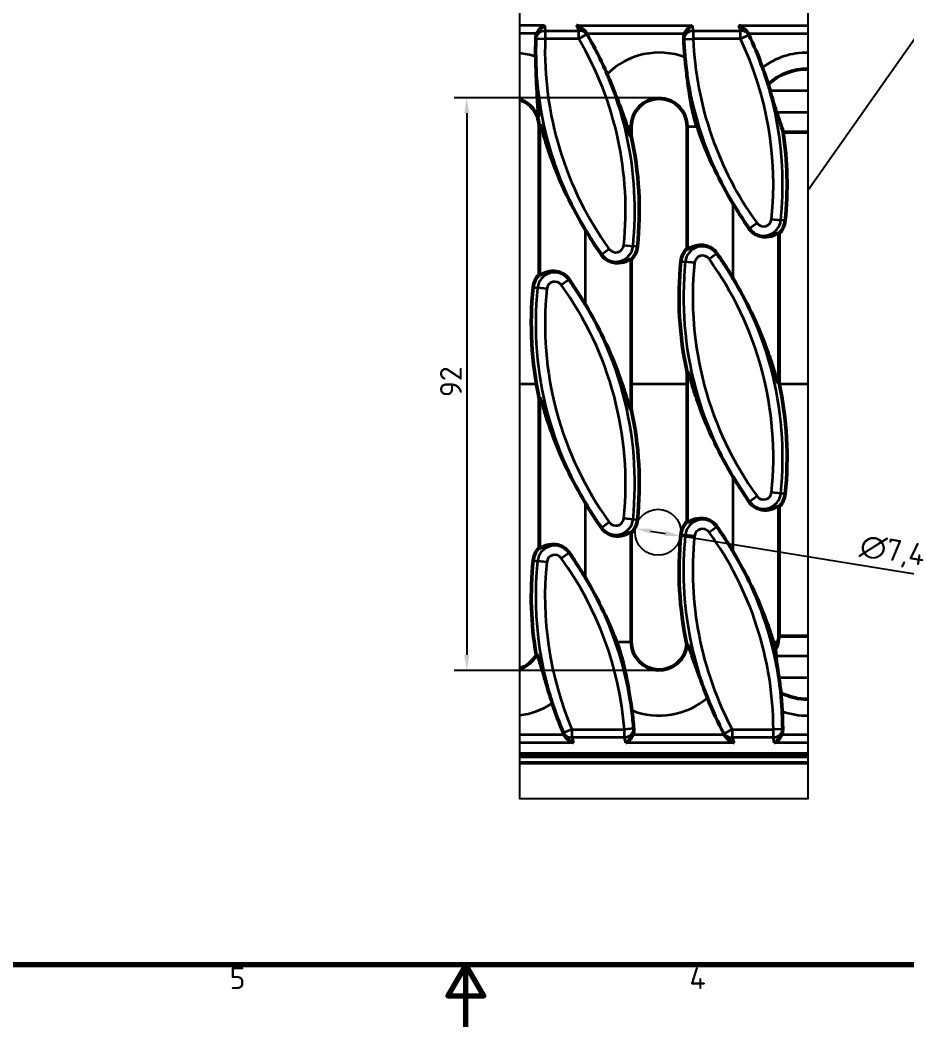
# Model space of a CAD drawing. Header units: millimetres. Extents: x 0 to 1485, y 0 to 1050.
# Drawn here: x 563 to 920.1, y 0 to 405.4 of the extents above; entities that cross this region are included whole.
import ezdxf

# ---------------------------------------------------------------- set-up
doc = ezdxf.new("R2010")
doc.units = ezdxf.units.MM
doc.header["$LTSCALE"] = 2.5
for name, color, linetype, lineweight in [('Bemaßung (ISO)', 7, 'Continuous', 25), ('Detailumgrenzung (ISO)', 7, 'Continuous', 25), ('Rahmen (ISO)', 7, 'Continuous', 70), ('Sichtbar (ISO)', 7, 'Continuous', 50), ('Sichtbar schmal (ISO)', 7, 'Continuous', 35), ('Skizziergeometrie (ISO)', 7, 'Continuous', 25)]:
    doc.layers.add(name, color=color, linetype=linetype, lineweight=lineweight)
doc.styles.add('Notiztext (DIN)', font='isocpeur.ttf')
doc.styles.add('TXT 3_5', font='isocpeur.ttf')
doc.dimstyles.new('Anrin Standard (DIN)', dxfattribs={"dimscale": 2.5, "dimtxt": 3.5, "dimasz": 2.5, "dimexe": 2, "dimexo": 0, "dimgap": 0.8, "dimtad": 1, "dimrnd": 1e-08, "dimtxsty": 'TXT 3_5', "dimcen": 0.09, "dimdle": 10, "dimclrd": 256, "dimclre": 256, "dimclrt": 256, "dimadec": 0, "dimazin": 2, "dimtfac": 0.714286, "dimtmove": 0, "dimatfit": 3, "dimfxl": 1, "dimtolj": 1, "dimlwd": -1, "dimlwe": -1, "dimarcsym": 0})

# ---------------------------------------------------------------- blocks, each defined once
blk = doc.blocks.new('Ränder Standardrahmen')
at = {"layer": 'Rahmen (ISO)', "flags": 128}
for points in [[(10, 10), (10, 410), (584, 410), (584, 10), (10, 10)], [(297, 0), (297, 10), (294.11, 5), (299.89, 5), (297, 10)]]:
    blk.add_lwpolyline(points, dxfattribs=at)
at = {"layer": 'Rahmen (ISO)', "char_height": 3.5, "attachment_point": 7, "style": 'Notiztext (DIN)'}
for s, insert in [('5', (258.95, 6.1)), ('4', (333.03, 6.1))]:
    blk.add_mtext(s, dxfattribs=dict(at, insert=insert))
blk = doc.blocks.new('2DTransSymbol1')
at = {"layer": 'Detailumgrenzung (ISO)'}
blk.add_line((406.67, 212.31), (352.16, 134.75), dxfattribs=at)
at = {"layer": 'Detailumgrenzung (ISO)', "flags": 128}
blk.add_lwpolyline([(305.63, 166.51), (305.63, 36.79), (352.16, 36.79), (352.16, 166.51), (305.63, 166.51)], dxfattribs=at)
blk = doc.blocks.new('*D37')
at = {"layer": 'Bemaßung (ISO)', "transparency": 16777216}
for p, q in [((816.95, 199.64), (822.91, 198.68)), ((829.08, 197.68), (924.14, 182.26))]:
    blk.add_line(p, q, dxfattribs=at)
for points in [[(817.12, 200.67), (816.79, 198.62), (810.79, 200.64)], [(823.07, 199.71), (822.74, 197.65), (829.08, 197.68)]]:
    blk.add_solid(points, dxfattribs=at)
at = {"layer": 'Defpoints', "color": 0, "transparency": 16777216}
for p in [(810.79, 200.64), (829.08, 197.68)]:
    blk.add_point(p, dxfattribs=at)
at = {"layer": 'Bemaßung (ISO)', "transparency": 16777216, "insert": (902.14, 198.49), "char_height": 8.75, "attachment_point": 1, "rotation": 350.7885, "style": 'TXT 3_5'}
blk.add_mtext('\\A1;∅7,4', dxfattribs=at)
blk = doc.blocks.new('*D38')
at = {"layer": 'Bemaßung (ISO)', "transparency": 16777216}
for p, q in [((820.38, 374.11), (737.88, 374.11)), ((742.88, 367.86), (742.88, 149.77)), ((820.38, 143.52), (737.88, 143.52))]:
    blk.add_line(p, q, dxfattribs=at)
for points in [[(741.84, 367.86), (743.92, 367.86), (742.88, 374.11)], [(741.84, 149.77), (743.92, 149.77), (742.88, 143.52)]]:
    blk.add_solid(points, dxfattribs=at)
at = {"layer": 'Defpoints', "color": 0, "transparency": 16777216}
for p in [(820.38, 374.11), (742.88, 143.52), (820.38, 143.52)]:
    blk.add_point(p, dxfattribs=at)
at = {"layer": 'Bemaßung (ISO)', "transparency": 16777216, "insert": (732.13, 253.57), "char_height": 8.75, "attachment_point": 1, "rotation": 90, "style": 'TXT 3_5'}
blk.add_mtext('\\A1;92', dxfattribs=at)

msp = doc.modelspace()

# ---------------------------------------------------------------- linework, layer by layer
at = {"layer": 'Sichtbar (ISO)'}
for p, q in [((772.11, 302.997), (772.11, 362.567)), ((809.133, 362.567), (809.133, 358.853)), ((831.633, 313.473), (831.633, 362.567)), ((809.133, 358.853), (808.841, 358.822)), ((870.311, 360.317), (880.394, 360.317)), ((868.657, 319.398), (868.657, 259.329)), ((809.133, 308.922), (809.133, 248.853)), ((831.633, 263.542), (831.926, 263.574)), ((831.633, 203.473), (831.633, 263.542)), ((868.657, 259.329), (868.365, 259.298)), ((772.11, 253.066), (772.402, 253.098)), ((772.11, 192.997), (772.11, 253.066)), ((809.133, 248.853), (808.841, 248.822)), ((868.657, 209.398), (868.657, 157.317)), ((809.133, 198.922), (809.133, 155.067)), ((868.657, 157.317), (868.365, 155.388)), ((880.394, 157.317), (868.657, 157.317)), ((764.073, 108.817), (880.394, 108.817)), ((880.394, 106.317), (764.073, 106.317))]:
    msp.add_line(p, q, dxfattribs=at)
for centre, radius, start, end in [((910.931, 393.196), 140.304, 177.97299, 181.04786), ((670.312, 328.723), 140.304, 23.04238, 30.49544), ((970.455, 403.673), 140.304, 182.36927, 185.4232), ((729.836, 339.199), 140.304, 19.61133, 25.51576), ((879.907, 362.567), 23.085, 88.79138, 132.48996), ((729.836, 339.199), 140.413, 15.58167, 16.71758), ((760.86, 362.567), 11.25, 20.19305, 73.40108), ((820.383, 362.567), 11.25, 0, 180), ((910.931, 393.196), 142.054, 190.85264, 192.21871), ((760.86, 362.567), 11.25, 0, 2.8783), ((670.312, 328.723), 142.054, 354.12505, 12.24573), ((729.836, 339.199), 142.054, 354.12505, 8.54932), ((970.455, 403.673), 140.304, 210.93272, 210.99477), ((862.439, 325.554), 8.75, 315.28608, 354.12505), ((910.931, 393.196), 140.304, 210.93272, 210.99477), ((802.915, 315.078), 8.75, 315.28608, 354.12505), ((837.851, 307.317), 8.75, 135.28608, 174.12505), ((970.455, 293.673), 142.054, 174.12505, 192.24573), ((778.328, 296.841), 8.75, 135.28608, 174.12505), ((729.836, 229.199), 140.304, 30.93272, 30.99477), ((910.931, 283.196), 142.054, 174.12505, 192.24573), ((670.312, 218.723), 140.304, 30.93272, 30.99477), ((729.836, 229.199), 142.054, 354.12505, 12.24573), ((670.312, 218.723), 142.054, 354.12505, 12.24573), ((970.455, 293.673), 140.304, 210.93272, 210.99477), ((910.931, 283.196), 140.304, 210.93272, 210.99477), ((862.439, 215.554), 8.75, 315.28608, 354.12505), ((802.915, 205.078), 8.75, 315.28608, 354.12505), ((837.851, 197.317), 8.75, 135.28608, 174.12505), ((970.455, 183.673), 142.054, 174.12505, 192.11933), ((778.328, 186.841), 8.75, 135.28608, 174.12505), ((729.836, 119.199), 140.304, 30.93272, 30.99477), ((910.931, 173.196), 142.054, 174.12505, 189.47002), ((670.312, 108.723), 140.304, 30.93272, 30.99477), ((820.383, 155.067), 11.25, 180, 353.78443), ((760.86, 155.067), 11.25, 286.59892, 332.22447), ((729.836, 119.199), 140.413, 6.25829, 8.81559), ((879.907, 155.067), 23.085, 242.95895, 271.20862), ((910.931, 173.196), 140.304, 197.79028, 203.10417), ((970.455, 183.673), 140.304, 201.36581, 207.97683), ((670.312, 108.723), 140.304, 4.57104, 7.67641), ((729.836, 119.199), 140.304, 0.17101, 3.21705)]:
    msp.add_arc(centre, radius, start, end, dxfattribs=at)
for centre, major_axis, ratio, start_param, end_param in [((729.836, 316.671), (0, -148.667), 0.9884519, 1.8687681, 1.9251455), ((850.184, 156.306), (-18.25, 0), 0.5773503, 3.0236694, 3.0543262), ((729.836, 140.335), (0, -139.48), 0.9884519, 1.6356762, 1.6547151)]:
    msp.add_ellipse(centre, major_axis=major_axis, ratio=ratio, start_param=start_param, end_param=end_param, dxfattribs=at)
for points, knots in [([(771.155, 400.003), (771.246, 400.196), (771.347, 400.384), (771.752, 401.062), (772.104, 401.512), (773.007, 402.458), (773.608, 402.92), (774.224, 403.246), (774.228, 403.249), (774.233, 403.251)], [0.07040216, 0.07040216, 0.07040216, 0.07040216, 0.09597765, 0.09597765, 0.16562546, 0.16562546, 0.26515306, 0.26515306, 0.26585096, 0.26585096, 0.26585096, 0.26585096]), ([(787.153, 403.251), (787.159, 403.249), (787.164, 403.246), (787.725, 403.019), (788.287, 402.72), (789.327, 402.017), (789.822, 401.611), (790.596, 400.802), (790.905, 400.417), (791.159, 400.003)], [-0.00086533, -0.00086533, -0.00086533, -0.00086533, 0, 0, 0.08564956, 0.08564956, 0.16552105, 0.16552105, 0.22433402, 0.22433402, 0.22433402, 0.22433402]), ([(830.674, 400.003), (830.721, 400.108), (830.771, 400.211), (831.073, 400.79), (831.375, 401.231), (831.991, 401.97), (832.302, 402.28), (832.948, 402.825), (833.287, 403.058), (833.628, 403.246), (833.632, 403.249), (833.636, 403.251)], [0.08016429, 0.08016429, 0.08016429, 0.08016429, 0.09392911, 0.09392911, 0.15848086, 0.15848086, 0.21606926, 0.21606926, 0.27556739, 0.27556739, 0.27628996, 0.27628996, 0.27628996, 0.27628996]), ([(852.455, 403.251), (852.461, 403.249), (852.466, 403.246), (853.074, 402.986), (853.684, 402.634), (854.81, 401.78), (855.298, 401.309), (855.905, 400.558), (856.095, 400.287), (856.261, 400.003)], [-0.00083857, -0.00083857, -0.00083857, -0.00083857, 0, 0, 0.09487027, 0.09487027, 0.18536027, 0.18536027, 0.23113418, 0.23113418, 0.23113418, 0.23113418]), ([(770.715, 398.159), (770.737, 398.781), (770.876, 399.398), (771.142, 399.976), (771.149, 399.99), (771.155, 400.003)], [0, 0, 0, 0, 0.074687618, 0.074687618, 0.076506539, 0.076506539, 0.076506539, 0.076506539]), ([(830.271, 397.872), (830.245, 398.497), (830.337, 399.126), (830.59, 399.81), (830.63, 399.908), (830.674, 400.003)], [0, 0, 0, 0, 0.075046372, 0.075046372, 0.087714295, 0.087714295, 0.087714295, 0.087714295]), ([(770.651, 390.631), (770.681, 388.947), (770.725, 387.269), (770.85, 383.52), (770.937, 381.505), (771.26, 375.036), (771.493, 371.671), (771.675, 368.816), (771.733, 367.908), (771.764, 366.995), (771.763, 366.798), (771.746, 366.625), (771.738, 366.583), (771.719, 366.541), (771.71, 366.531), (771.701, 366.528)], [-0.52307494, -0.52307494, -0.52307494, -0.52307494, -0.45771075, -0.45771075, -0.37422854, -0.37422854, -0.17447224, -0.17447224, -0.08457802, -0.08457802, -0.03648515, -0.03648515, -0.01404581, -0.01404581, 0, 0, 0, 0]), ([(830.779, 390.412), (830.975, 388.345), (831.232, 385.845), (832.027, 379.326), (832.469, 376.308), (833.188, 372.013), (833.476, 370.518), (834.023, 368.07), (834.262, 367.115), (834.868, 364.946), (835.23, 363.803), (835.658, 362.567)], [-0.93527262, -0.93527262, -0.93527262, -0.93527262, -0.74119575, -0.74119575, -0.50526941, -0.50526941, -0.31016903, -0.31016903, -0.17054269, -0.17054269, 0, 0, 0, 0]), ([(864.314, 379.589), (863.96, 380.646), (863.592, 381.731), (862.816, 383.982), (862.411, 385.137), (862.001, 386.29)], [-0.72449132, -0.72449132, -0.72449132, -0.72449132, -0.58239698, -0.58239698, -0.43493637, -0.43493637, -0.43493637, -0.43493637]), ([(807.479, 362.567), (807.031, 363.995), (806.434, 365.707), (804.96, 369.755), (804.108, 372.034), (802.176, 376.981), (801.224, 379.345), (799.948, 382.397), (799.685, 383.019), (799.422, 383.639)], [-1.7129948, -1.7129948, -1.7129948, -1.7129948, -1.2780873, -1.2780873, -0.902936, -0.902936, -0.5866931, -0.5866931, -0.5056969, -0.5056969, -0.5056969, -0.5056969]), ([(865.088, 376.916), (865.11, 376.837), (865.132, 376.76), (865.503, 375.431), (865.876, 374.099), (866.578, 371.654), (866.906, 370.541), (867.348, 369.143), (867.509, 368.659), (867.657, 368.255)], [1.83925945, 1.83925945, 1.83925945, 1.83925945, 1.84891591, 1.84891591, 2.00478406, 2.00478406, 2.16065222, 2.16065222, 2.2539981, 2.2539981, 2.2539981, 2.2539981]), ([(772.386, 363.17), (772.395, 363.172), (772.406, 363.167), (772.433, 363.144), (772.45, 363.121), (772.522, 363.004), (772.595, 362.843), (772.704, 362.567)], [-0.1193832, -0.1193832, -0.1193832, -0.1193832, -0.09949406, -0.09949406, -0.07302919, -0.07302919, 0, 0, 0, 0]), ([(772.704, 362.567), (772.714, 362.54), (772.725, 362.513), (772.886, 362.092), (773.067, 361.547), (773.672, 359.667), (774.191, 357.975), (775.324, 354.46), (775.94, 352.629), (778.314, 345.913), (780.58, 340.3), (785.48, 330.044), (788.007, 325.373), (790.582, 321.076)], [0.086948, 0.086948, 0.086948, 0.086948, 0.0935512, 0.0935512, 0.1871024, 0.1871024, 0.4178913, 0.4178913, 0.6486803, 0.6486803, 1.3391491, 1.3391491, 1.9269988, 1.9269988, 1.9269988, 1.9269988]), ([(808.841, 358.822), (808.772, 358.814), (808.661, 359.038), (808.391, 359.732), (808.229, 360.212), (807.873, 361.312), (807.68, 361.926), (807.479, 362.567)], [1.36492926, 1.36492926, 1.36492926, 1.36492926, 1.46084946, 1.46084946, 1.5582179, 1.5582179, 1.65318995, 1.65318995, 1.65318995, 1.65318995]), ([(835.658, 362.567), (835.792, 362.18), (835.926, 361.797), (837.837, 356.389), (840.103, 350.776), (845.004, 340.52), (847.531, 335.849), (850.106, 331.552)], [0.597256, 0.597256, 0.597256, 0.597256, 0.6486803, 0.6486803, 1.3391491, 1.3391491, 1.9269988, 1.9269988, 1.9269988, 1.9269988]), ([(850.184, 331.422), (850.634, 330.674), (851.084, 329.937), (853.121, 326.659), (854.885, 323.978), (856.682, 321.391)], [5.48269728, 5.48269728, 5.48269728, 5.48269728, 5.58507079, 5.58507079, 5.94622294, 5.94622294, 5.94622294, 5.94622294]), ([(790.661, 320.946), (791.11, 320.198), (791.56, 319.461), (793.597, 316.183), (795.361, 313.502), (797.158, 310.915)], [5.48269728, 5.48269728, 5.48269728, 5.48269728, 5.58507079, 5.58507079, 5.94622294, 5.94622294, 5.94622294, 5.94622294]), ([(856.682, 321.391), (857.035, 320.882), (857.472, 320.397), (858.493, 319.52), (859.088, 319.15), (860.295, 318.575), (861.008, 318.353), (862.376, 318.116), (863.029, 318.097), (864.959, 318.21), (866.137, 318.629), (867.73, 319.333), (868.201, 319.588), (868.365, 319.519)], [3.77389781, 3.77389781, 3.77389781, 3.77389781, 3.8486369, 3.8486369, 3.9329934, 3.9329934, 4.03146858, 4.03146858, 4.12994376, 4.12994376, 4.37294135, 4.37294135, 4.59700617, 4.59700617, 4.59700617, 4.59700617]), ([(843.608, 311.481), (843.255, 311.989), (842.818, 312.475), (841.797, 313.351), (841.202, 313.722), (839.996, 314.297), (839.283, 314.518), (837.915, 314.755), (837.261, 314.775), (835.331, 314.662), (834.153, 314.242), (832.56, 313.539), (832.089, 313.283), (831.926, 313.352)], [3.77389781, 3.77389781, 3.77389781, 3.77389781, 3.8486369, 3.8486369, 3.9329934, 3.9329934, 4.03146858, 4.03146858, 4.12994376, 4.12994376, 4.37294135, 4.37294135, 4.59700617, 4.59700617, 4.59700617, 4.59700617]), ([(797.158, 310.915), (797.511, 310.406), (797.948, 309.921), (798.969, 309.044), (799.564, 308.674), (800.771, 308.099), (801.484, 307.877), (802.852, 307.64), (803.505, 307.62), (805.435, 307.734), (806.613, 308.153), (808.207, 308.857), (808.677, 309.112), (808.841, 309.043)], [3.77389781, 3.77389781, 3.77389781, 3.77389781, 3.8486369, 3.8486369, 3.9329934, 3.9329934, 4.03146858, 4.03146858, 4.12994376, 4.12994376, 4.37294135, 4.37294135, 4.59700617, 4.59700617, 4.59700617, 4.59700617]), ([(850.106, 301.45), (849.065, 303.183), (848.002, 304.883), (845.879, 308.155), (844.757, 309.827), (843.608, 311.481)], [5.66968278, 5.66968278, 5.66968278, 5.66968278, 5.90766072, 5.90766072, 6.13991152, 6.13991152, 6.13991152, 6.13991152]), ([(784.085, 301.005), (783.731, 301.513), (783.294, 301.998), (782.274, 302.875), (781.679, 303.246), (780.472, 303.82), (779.759, 304.042), (778.391, 304.279), (777.738, 304.299), (775.807, 304.186), (774.63, 303.766), (773.036, 303.063), (772.565, 302.807), (772.402, 302.876)], [3.77389781, 3.77389781, 3.77389781, 3.77389781, 3.8486369, 3.8486369, 3.9329934, 3.9329934, 4.03146858, 4.03146858, 4.12994376, 4.12994376, 4.37294135, 4.37294135, 4.59700617, 4.59700617, 4.59700617, 4.59700617]), ([(790.582, 290.974), (789.541, 292.707), (788.478, 294.407), (786.356, 297.679), (785.233, 299.351), (784.085, 301.005)], [5.66968278, 5.66968278, 5.66968278, 5.66968278, 5.90766072, 5.90766072, 6.13991152, 6.13991152, 6.13991152, 6.13991152]), ([(868.365, 259.298), (868.332, 259.294), (868.287, 259.346), (868.175, 259.554), (868.106, 259.713), (867.881, 260.303), (867.7, 260.849), (867.095, 262.728), (866.576, 264.42), (865.443, 267.935), (864.827, 269.766), (862.453, 276.483), (860.187, 282.096), (855.286, 292.352), (852.759, 297.022), (850.184, 301.319)], [0.0014453, 0.0014453, 0.0014453, 0.0014453, 0.0467756, 0.0467756, 0.0935512, 0.0935512, 0.1871024, 0.1871024, 0.4178913, 0.4178913, 0.6486803, 0.6486803, 1.3391491, 1.3391491, 1.9269988, 1.9269988, 1.9269988, 1.9269988]), ([(808.841, 248.822), (808.808, 248.818), (808.763, 248.87), (808.651, 249.078), (808.583, 249.237), (808.357, 249.827), (808.176, 250.372), (807.571, 252.252), (807.052, 253.944), (805.919, 257.459), (805.303, 259.29), (802.929, 266.007), (800.663, 271.619), (795.762, 281.876), (793.236, 286.546), (790.661, 290.843)], [0.0014453, 0.0014453, 0.0014453, 0.0014453, 0.0467756, 0.0467756, 0.0935512, 0.0935512, 0.1871024, 0.1871024, 0.4178913, 0.4178913, 0.6486803, 0.6486803, 1.3391491, 1.3391491, 1.9269988, 1.9269988, 1.9269988, 1.9269988]), ([(831.926, 263.574), (831.959, 263.577), (832.004, 263.525), (832.116, 263.318), (832.184, 263.159), (832.41, 262.568), (832.59, 262.023), (833.196, 260.143), (833.714, 258.451), (834.848, 254.936), (835.463, 253.105), (837.837, 246.389), (840.103, 240.776), (845.004, 230.52), (847.531, 225.849), (850.106, 221.552)], [0.0014453, 0.0014453, 0.0014453, 0.0014453, 0.0467756, 0.0467756, 0.0935512, 0.0935512, 0.1871024, 0.1871024, 0.4178913, 0.4178913, 0.6486803, 0.6486803, 1.3391491, 1.3391491, 1.9269988, 1.9269988, 1.9269988, 1.9269988]), ([(772.402, 253.098), (772.435, 253.101), (772.48, 253.049), (772.592, 252.841), (772.66, 252.682), (772.886, 252.092), (773.067, 251.547), (773.672, 249.667), (774.191, 247.975), (775.324, 244.46), (775.94, 242.629), (778.314, 235.913), (780.58, 230.3), (785.48, 220.044), (788.007, 215.373), (790.582, 211.076)], [0.0014453, 0.0014453, 0.0014453, 0.0014453, 0.0467756, 0.0467756, 0.0935512, 0.0935512, 0.1871024, 0.1871024, 0.4178913, 0.4178913, 0.6486803, 0.6486803, 1.3391491, 1.3391491, 1.9269988, 1.9269988, 1.9269988, 1.9269988]), ([(850.184, 221.422), (851.226, 219.688), (852.289, 217.989), (854.411, 214.716), (855.533, 213.044), (856.682, 211.391)], [5.66968278, 5.66968278, 5.66968278, 5.66968278, 5.90766072, 5.90766072, 6.13991152, 6.13991152, 6.13991152, 6.13991152]), ([(790.661, 210.946), (791.702, 209.212), (792.765, 207.513), (794.887, 204.24), (796.01, 202.568), (797.158, 200.915)], [5.66968278, 5.66968278, 5.66968278, 5.66968278, 5.90766072, 5.90766072, 6.13991152, 6.13991152, 6.13991152, 6.13991152]), ([(856.682, 211.391), (857.035, 210.882), (857.472, 210.397), (858.493, 209.52), (859.088, 209.15), (860.295, 208.575), (861.008, 208.353), (862.376, 208.116), (863.029, 208.097), (864.959, 208.21), (866.137, 208.629), (867.73, 209.333), (868.201, 209.588), (868.365, 209.519)], [3.77389781, 3.77389781, 3.77389781, 3.77389781, 3.8486369, 3.8486369, 3.9329934, 3.9329934, 4.03146858, 4.03146858, 4.12994376, 4.12994376, 4.37294135, 4.37294135, 4.59700617, 4.59700617, 4.59700617, 4.59700617]), ([(843.608, 201.481), (843.255, 201.989), (842.818, 202.475), (841.797, 203.351), (841.202, 203.722), (839.996, 204.297), (839.283, 204.518), (837.915, 204.755), (837.261, 204.775), (835.331, 204.662), (834.153, 204.242), (832.56, 203.539), (832.089, 203.283), (831.926, 203.352)], [3.77389781, 3.77389781, 3.77389781, 3.77389781, 3.8486369, 3.8486369, 3.9329934, 3.9329934, 4.03146858, 4.03146858, 4.12994376, 4.12994376, 4.37294135, 4.37294135, 4.59700617, 4.59700617, 4.59700617, 4.59700617]), ([(797.158, 200.915), (797.511, 200.406), (797.948, 199.921), (798.969, 199.044), (799.564, 198.674), (800.771, 198.099), (801.484, 197.877), (802.852, 197.64), (803.505, 197.62), (805.435, 197.734), (806.613, 198.153), (808.207, 198.857), (808.677, 199.112), (808.841, 199.043)], [3.77389781, 3.77389781, 3.77389781, 3.77389781, 3.8486369, 3.8486369, 3.9329934, 3.9329934, 4.03146858, 4.03146858, 4.12994376, 4.12994376, 4.37294135, 4.37294135, 4.59700617, 4.59700617, 4.59700617, 4.59700617]), ([(850.106, 191.45), (849.657, 192.198), (849.206, 192.934), (847.169, 196.213), (845.406, 198.894), (843.608, 201.481)], [5.48269728, 5.48269728, 5.48269728, 5.48269728, 5.58507079, 5.58507079, 5.94622294, 5.94622294, 5.94622294, 5.94622294]), ([(784.085, 191.005), (783.731, 191.513), (783.294, 191.998), (782.274, 192.875), (781.679, 193.246), (780.472, 193.82), (779.759, 194.042), (778.391, 194.279), (777.738, 194.299), (775.807, 194.186), (774.63, 193.766), (773.036, 193.063), (772.565, 192.807), (772.402, 192.876)], [3.77389781, 3.77389781, 3.77389781, 3.77389781, 3.8486369, 3.8486369, 3.9329934, 3.9329934, 4.03146858, 4.03146858, 4.12994376, 4.12994376, 4.37294135, 4.37294135, 4.59700617, 4.59700617, 4.59700617, 4.59700617]), ([(790.582, 180.974), (790.133, 181.721), (789.683, 182.458), (787.646, 185.737), (785.882, 188.417), (784.085, 191.005)], [5.48269728, 5.48269728, 5.48269728, 5.48269728, 5.58507079, 5.58507079, 5.94622294, 5.94622294, 5.94622294, 5.94622294]), ([(866.365, 155.067), (866.249, 155.432), (866.13, 155.803), (865.443, 157.935), (864.827, 159.766), (862.453, 166.483), (860.187, 172.096), (855.286, 182.352), (852.759, 187.022), (850.184, 191.319)], [0.3687068, 0.3687068, 0.3687068, 0.3687068, 0.4178913, 0.4178913, 0.6486803, 0.6486803, 1.3391491, 1.3391491, 1.9269988, 1.9269988, 1.9269988, 1.9269988]), ([(803.203, 155.067), (801.713, 158.967), (799.965, 163.081), (795.762, 171.876), (793.236, 176.546), (790.661, 180.843)], [0.830789, 0.830789, 0.830789, 0.830789, 1.3391491, 1.3391491, 1.9269988, 1.9269988, 1.9269988, 1.9269988]), ([(809.358, 127.464), (808.959, 130.426), (808.553, 133.065), (807.594, 138.838), (806.983, 141.988), (805.945, 146.465), (805.549, 147.99), (804.525, 151.44), (803.937, 153.149), (803.203, 155.067)], [-1.0341557, -1.0341557, -1.0341557, -1.0341557, -0.8348529, -0.8348529, -0.4759164, -0.4759164, -0.2600532, -0.2600532, 0, 0, 0, 0]), ([(867.22, 152.026), (867.154, 152.301), (867.085, 152.576), (866.825, 153.563), (866.615, 154.28), (866.365, 155.067)], [-0.15953511, -0.15953511, -0.15953511, -0.15953511, -0.11458779, -0.11458779, 0, 0, 0, 0]), ([(831.863, 153.864), (831.878, 153.865), (831.895, 153.858), (831.936, 153.826), (831.96, 153.798), (832.058, 153.656), (832.143, 153.482), (832.562, 152.516), (833.066, 151.079), (834.219, 147.781), (835.08, 145.279), (836.991, 139.953), (837.846, 137.626), (839.102, 134.334), (839.446, 133.444), (839.794, 132.557)], [-1.893378, -1.893378, -1.893378, -1.893378, -1.8608267, -1.8608267, -1.8214771, -1.8214771, -1.7161028, -1.7161028, -1.3414331, -1.3414331, -0.8949837, -0.8949837, -0.5842994, -0.5842994, -0.4695651, -0.4695651, -0.4695651, -0.4695651]), ([(771.118, 149.776), (771.154, 149.77), (771.195, 149.742), (771.293, 149.63), (771.352, 149.536), (771.675, 148.905), (771.982, 147.975), (772.666, 145.836), (773.261, 143.786), (774.603, 139.208), (775.272, 136.948), (776.432, 133.179), (776.879, 131.753), (777.336, 130.329)], [-1.5246493, -1.5246493, -1.5246493, -1.5246493, -1.4880469, -1.4880469, -1.4426599, -1.4426599, -1.259293, -1.259293, -0.8849261, -0.8849261, -0.5810279, -0.5810279, -0.4008113, -0.4008113, -0.4008113, -0.4008113]), ([(867.415, 149.378), (867.445, 148.91), (867.504, 148.329), (867.689, 146.792), (867.847, 145.654), (868.205, 143.22), (868.402, 141.931), (868.59, 140.718)], [1.41493283, 1.41493283, 1.41493283, 1.41493283, 1.52139382, 1.52139382, 1.67341655, 1.67341655, 1.82005854, 1.82005854, 1.82005854, 1.82005854]), ([(869.918, 127.073), (869.849, 128.316), (869.772, 129.557), (869.602, 132.051), (869.51, 133.291), (869.412, 134.505)], [-0.97690193, -0.97690193, -0.97690193, -0.97690193, -0.89082668, -0.89082668, -0.80240039, -0.80240039, -0.80240039, -0.80240039]), ([(785.85, 114.383), (785.845, 114.385), (785.84, 114.387), (785.167, 114.682), (784.488, 115.097), (783.359, 116.036), (782.919, 116.499), (782.406, 117.188), (782.262, 117.405), (782.134, 117.63)], [-0.00082693, -0.00082693, -0.00082693, -0.00082693, 0, 0, 0.10620926, 0.10620926, 0.19101537, 0.19101537, 0.22715507, 0.22715507, 0.22715507, 0.22715507]), ([(809.796, 117.63), (809.767, 117.566), (809.738, 117.503), (809.479, 116.971), (809.199, 116.534), (808.598, 115.764), (808.277, 115.427), (807.607, 114.838), (807.253, 114.587), (806.897, 114.387), (806.893, 114.385), (806.889, 114.383)], [0.08503629, 0.08503629, 0.08503629, 0.08503629, 0.09340378, 0.09340378, 0.1558913, 0.1558913, 0.21639963, 0.21639963, 0.27912224, 0.27912224, 0.27983877, 0.27983877, 0.27983877, 0.27983877]), ([(810.169, 119.904), (810.219, 119.279), (810.152, 118.645), (809.91, 117.907), (809.857, 117.767), (809.796, 117.63)], [0, 0, 0, 0, 0.075298311, 0.075298311, 0.093348074, 0.093348074, 0.093348074, 0.093348074]), ([(850.575, 114.383), (850.57, 114.385), (850.564, 114.387), (849.984, 114.629), (849.402, 114.951), (848.336, 115.712), (847.831, 116.153), (847.126, 116.957), (846.881, 117.283), (846.674, 117.63)], [-0.0008513, -0.0008513, -0.0008513, -0.0008513, 0, 0, 0.08958055, 0.08958055, 0.17251915, 0.17251915, 0.22142934, 0.22142934, 0.22142934, 0.22142934]), ([(869.714, 117.63), (869.646, 117.483), (869.572, 117.339), (869.222, 116.711), (868.897, 116.266), (868.268, 115.559), (867.968, 115.276), (867.35, 114.778), (867.028, 114.563), (866.703, 114.387), (866.698, 114.385), (866.694, 114.383)], [0.07528841, 0.07528841, 0.07528841, 0.07528841, 0.09474552, 0.09474552, 0.16161661, 0.16161661, 0.21602683, 0.21602683, 0.27203595, 0.27203595, 0.27276412, 0.27276412, 0.27276412, 0.27276412]), ([(870.139, 119.618), (870.141, 118.994), (870.025, 118.371), (869.764, 117.74), (869.739, 117.685), (869.714, 117.63)], [0, 0, 0, 0, 0.074842546, 0.074842546, 0.082103818, 0.082103818, 0.082103818, 0.082103818])]:
    msp.add_open_spline(points, degree=3, knots=knots, dxfattribs=at)
for points, degree in [([(791.159, 400.003), (791.175, 399.977), (791.192, 399.95), (791.207, 399.923)], 3), ([(856.261, 400.003), (856.331, 399.884), (856.396, 399.761), (856.455, 399.636)], 3), ([(771.701, 366.528), (771.606, 366.502), (771.512, 366.476), (771.418, 366.45)], 3), ([(772.095, 363.132), (772.192, 363.144), (772.289, 363.157), (772.386, 363.17)], 3), ([(868.365, 319.519), (868.51, 319.459), (868.657, 319.398)], 2), ([(831.926, 313.352), (831.781, 313.413), (831.633, 313.473)], 2), ([(808.841, 309.043), (808.986, 308.983), (809.133, 308.922)], 2), ([(772.402, 302.876), (772.257, 302.937), (772.11, 302.997)], 2), ([(868.365, 209.519), (868.51, 209.459), (868.657, 209.398)], 2), ([(831.926, 203.352), (831.781, 203.413), (831.633, 203.473)], 2), ([(808.841, 199.043), (808.986, 198.983), (809.133, 198.922)], 2), ([(772.402, 192.876), (772.257, 192.937), (772.11, 192.997)], 2), ([(868.308, 155.067), (868.098, 154.047), (867.746, 152.979), (867.22, 152.026)], 3), ([(831.567, 153.849), (831.666, 153.854), (831.764, 153.859), (831.863, 153.864)], 3), ([(770.813, 149.824), (770.915, 149.808), (771.016, 149.792), (771.118, 149.776)], 3), ([(782.134, 117.63), (782.04, 117.795), (781.955, 117.966), (781.881, 118.141)], 3), ([(846.674, 117.63), (846.63, 117.704), (846.587, 117.778), (846.547, 117.854)], 3)]:
    msp.add_open_spline(points, degree=degree, dxfattribs=at)
at = {"layer": 'Sichtbar schmal (ISO)'}
for p, q in [((774.233, 403.251), (764.073, 403.251)), ((787.153, 403.251), (833.636, 403.251)), ((852.455, 403.251), (880.394, 403.251)), ((771.155, 400.003), (764.073, 400.003)), ((770.737, 397.965), (774.47, 397.838)), ((774.47, 401.086), (788.066, 401.086)), ((774.47, 401.086), (774.47, 397.838)), ((788.066, 397.838), (774.47, 397.838)), ((788.066, 397.838), (788.066, 401.086)), ((788.066, 397.838), (791.288, 399.729)), ((791.159, 400.003), (830.674, 400.003)), ((830.308, 397.679), (834.04, 397.838)), ((834.04, 401.086), (853.142, 401.086)), ((834.04, 401.086), (834.04, 397.838)), ((853.142, 397.838), (834.04, 397.838)), ((853.142, 397.838), (853.142, 401.086)), ((853.142, 397.838), (856.516, 399.443)), ((856.261, 400.003), (880.394, 400.003)), ((880.394, 376.916), (865.088, 376.916)), ((880.394, 368.255), (867.657, 368.255)), ((772.402, 362.567), (772.11, 362.567)), ((772.402, 302.876), (772.402, 362.567)), ((772.402, 362.567), (772.704, 362.567)), ((807.479, 362.567), (808.841, 362.567)), ((808.841, 362.567), (808.841, 358.822)), ((808.841, 362.567), (809.133, 362.567)), ((831.926, 362.567), (831.633, 362.567)), ((831.926, 362.567), (835.658, 362.567)), ((831.926, 313.352), (831.926, 362.567)), ((850.106, 331.552), (850.106, 301.45)), ((850.184, 301.319), (850.184, 331.422)), ((865.658, 325.223), (869.374, 324.841)), ((871.143, 324.659), (869.374, 324.841)), ((790.582, 321.076), (790.582, 290.974)), ((790.661, 290.843), (790.661, 320.946)), ((856.682, 321.391), (856.79, 321.469)), ((859.817, 323.658), (856.79, 321.469)), ((868.365, 319.519), (868.365, 259.298)), ((800.293, 313.182), (797.266, 310.993)), ((806.134, 314.747), (809.85, 314.364)), ((811.619, 314.182), (809.85, 314.364)), ((797.158, 310.915), (797.266, 310.993)), ((808.841, 309.043), (808.841, 248.822)), ((829.147, 308.213), (830.916, 308.031)), ((840.473, 309.214), (843.5, 311.403)), ((843.608, 311.481), (843.5, 311.403)), ((834.632, 307.648), (830.916, 308.031)), ((780.95, 298.737), (783.977, 300.927)), ((784.085, 301.005), (783.977, 300.927)), ((769.623, 297.737), (771.393, 297.555)), ((775.109, 297.172), (771.393, 297.555)), ((831.926, 203.352), (831.926, 263.574)), ((770.985, 258.817), (764.073, 258.817)), ((831.633, 258.817), (809.133, 258.817)), ((880.394, 258.817), (868.767, 258.817)), ((772.402, 192.876), (772.402, 253.098)), ((850.106, 221.552), (850.106, 191.45)), ((850.184, 191.319), (850.184, 221.422)), ((869.374, 214.841), (865.658, 215.223)), ((790.582, 211.076), (790.582, 180.974)), ((790.661, 180.843), (790.661, 210.946)), ((856.682, 211.391), (856.79, 211.469)), ((859.817, 213.658), (856.79, 211.469)), ((871.143, 214.659), (869.374, 214.841)), ((868.365, 209.519), (868.365, 155.388)), ((800.293, 203.182), (797.266, 200.993)), ((809.85, 204.364), (806.134, 204.747)), ((811.619, 204.182), (809.85, 204.364)), ((797.158, 200.915), (797.266, 200.993)), ((808.841, 199.043), (808.841, 155.067)), ((840.473, 199.214), (843.5, 201.403)), ((843.608, 201.481), (843.5, 201.403)), ((829.147, 198.213), (830.916, 198.031)), ((834.632, 197.648), (830.916, 198.031)), ((780.95, 188.737), (783.977, 190.927)), ((784.085, 191.005), (783.977, 190.927)), ((769.623, 187.737), (771.393, 187.555)), ((775.109, 187.172), (771.393, 187.555)), ((803.203, 155.067), (808.841, 155.067)), ((808.841, 155.067), (809.133, 155.067)), ((866.365, 155.067), (868.308, 155.067)), ((867.415, 149.378), (880.394, 149.378)), ((868.59, 140.718), (880.394, 140.718)), ((782.134, 117.63), (764.073, 117.63)), ((785.267, 119.795), (781.829, 118.334)), ((785.267, 119.795), (806.402, 119.795)), ((785.267, 119.795), (785.267, 116.548)), ((810.125, 120.098), (806.402, 119.795)), ((806.402, 116.548), (806.402, 119.795)), ((846.674, 117.63), (809.796, 117.63)), ((849.779, 119.795), (846.477, 118.048)), ((849.779, 119.795), (866.374, 119.795)), ((849.779, 119.795), (849.779, 116.548)), ((870.11, 119.812), (866.374, 119.795)), ((866.374, 116.548), (866.374, 119.795)), ((880.394, 117.63), (869.714, 117.63)), ((785.85, 114.383), (764.073, 114.383)), ((806.402, 116.548), (785.267, 116.548)), ((850.575, 114.383), (806.889, 114.383)), ((866.374, 116.548), (849.779, 116.548)), ((880.394, 114.383), (866.694, 114.383)), ((880.394, 110.107), (764.073, 110.107)), ((880.394, 109.619), (764.073, 109.619))]:
    msp.add_line(p, q, dxfattribs=at)
for centre, radius, start, end in [((910.931, 393.196), 140.275, 178.0518, 215.87495), ((910.931, 393.196), 136.539, 178.0518, 215.87495), ((670.312, 328.723), 136.539, 354.12505, 30.41065), ((670.312, 328.723), 140.275, 354.12505, 30.41065), ((970.455, 403.673), 140.275, 182.44902, 215.87495), ((970.455, 403.673), 136.539, 182.44902, 215.87495), ((729.836, 339.199), 136.539, 354.12505, 25.43377), ((729.836, 339.199), 140.275, 354.12505, 25.43377), ((760.86, 362.567), 29.723, 70.76685, 83.79274), ((820.383, 362.567), 29.723, 69.52778, 134.84881), ((879.907, 362.567), 29.723, 89.06132, 127.04551), ((760.86, 362.567), 11.542, 20.07372, 73.83307), ((820.383, 362.567), 11.542, 0, 180), ((760.86, 362.567), 11.542, 0, 2.99763), ((862.439, 325.554), 6.972, 215.87495, 354.12505), ((862.439, 325.554), 3.236, 215.87495, 354.12505), ((802.915, 315.078), 6.972, 215.87495, 354.12505), ((802.915, 315.078), 3.236, 215.87495, 354.12505), ((837.851, 307.317), 6.972, 35.87495, 174.12505), ((837.851, 307.317), 3.236, 35.87495, 174.12505), ((729.836, 229.199), 136.539, 354.12505, 35.87495), ((729.836, 229.199), 140.275, 354.12505, 35.87495), ((970.455, 293.673), 140.275, 174.12505, 215.87495), ((970.455, 293.673), 136.539, 174.12505, 215.87495), ((778.328, 296.841), 6.972, 35.87495, 174.12505), ((778.328, 296.841), 3.236, 35.87495, 174.12505), ((670.312, 218.723), 140.275, 354.12505, 35.87495), ((910.931, 283.196), 140.275, 174.12505, 215.87495), ((910.931, 283.196), 136.539, 174.12505, 215.87495), ((670.312, 218.723), 136.539, 354.12505, 35.87495), ((862.439, 215.554), 3.236, 215.87495, 354.12505), ((862.439, 215.554), 6.972, 215.87495, 354.12505), ((802.915, 205.078), 6.972, 215.87495, 354.12505), ((802.915, 205.078), 3.236, 215.87495, 354.12505), ((837.851, 197.317), 6.972, 35.87495, 174.12505), ((837.851, 197.317), 3.236, 35.87495, 174.12505), ((729.836, 119.199), 136.539, 0.25023, 35.87495), ((729.836, 119.199), 140.275, 0.25023, 35.87495), ((970.455, 183.673), 140.275, 174.12505, 207.89358), ((970.455, 183.673), 136.539, 174.12505, 207.89358), ((778.328, 186.841), 6.972, 35.87495, 174.12505), ((670.312, 108.723), 140.275, 4.65144, 35.87495), ((910.931, 173.196), 140.275, 174.12505, 203.02323), ((910.931, 173.196), 136.539, 174.12505, 203.02323), ((778.328, 186.841), 3.236, 35.87495, 174.12505), ((670.312, 108.723), 136.539, 4.65144, 35.87495), ((820.383, 155.067), 11.542, 180, 354.02014), ((760.86, 155.067), 11.542, 286.16693, 332.71642), ((760.86, 155.067), 29.723, 276.20726, 303.66579), ((820.383, 155.067), 29.723, 248.22723, 310.77129), ((879.907, 155.067), 29.723, 250.36284, 270.93868)]:
    msp.add_arc(centre, radius, start, end, dxfattribs=at)
for centre, major_axis, ratio, start_param, end_param in [((774.47, 397.838), (-3.724, -0.438), 0.864532, 4.6110623, 6.1088867), ((788.066, 397.838), (3.468, 1.426), 0.8482788, 0.1653368, 1.2351518), ((834.04, 397.838), (-3.681, -0.716), 0.8619614, 4.5463301, 6.1104134), ((853.142, 397.838), (3.584, 1.103), 0.8559506, 0.1693696, 1.3132205), ((785.267, 119.795), (-3.629, -0.945), 0.8587823, 0.1709442, 1.350868), ((806.402, 119.795), (3.652, 0.852), 0.8601879, 4.5142575, 6.111441), ((849.779, 119.795), (-3.531, -1.264), 0.8524853, 0.1675073, 1.274683), ((866.374, 119.795), (3.705, 0.578), 0.8634061, 4.5785852, 6.1095609)]:
    msp.add_ellipse(centre, major_axis=major_axis, ratio=ratio, start_param=start_param, end_param=end_param, dxfattribs=at)
for points, knots in [([(774.233, 403.251), (774.306, 402.534), (774.384, 401.818), (774.469, 401.097), (774.47, 401.092), (774.47, 401.086)], [-1.468040893, -1.468040893, -1.468040893, -1.468040893, -1.452498657, -1.452498657, -1.45237222, -1.45237222, -1.45237222, -1.45237222]), ([(788.066, 401.086), (788.044, 401.14), (788.022, 401.194), (787.723, 401.918), (787.441, 402.585), (787.153, 403.251)], [-1.1765377, -1.1765377, -1.1765377, -1.1765377, -1.175180521, -1.175180521, -1.158293499, -1.158293499, -1.158293499, -1.158293499]), ([(833.636, 403.251), (833.672, 403.052), (833.708, 402.853), (833.744, 402.654), (833.84, 402.131), (833.938, 401.608), (834.04, 401.086)], [-1.392226212, -1.392226212, -1.392226212, -1.392226212, -1.387915296, -1.387915296, -1.387915296, -1.376561805, -1.376561805, -1.376561805, -1.376561805]), ([(853.142, 401.086), (853.129, 401.128), (853.116, 401.171), (852.893, 401.894), (852.677, 402.573), (852.455, 403.251)], [-1.268954291, -1.268954291, -1.268954291, -1.268954291, -1.267934021, -1.267934021, -1.25155062, -1.25155062, -1.25155062, -1.25155062]), ([(770.737, 397.965), (770.736, 397.971), (770.735, 397.977), (770.728, 398.042), (770.722, 398.1), (770.715, 398.159)], [1.4523722205, 1.4523722205, 1.4523722205, 1.4523722205, 1.4524986572, 1.4524986572, 1.4537389416, 1.4537389416, 1.4537389416, 1.4537389416]), ([(791.207, 399.923), (791.211, 399.913), (791.215, 399.904), (791.242, 399.84), (791.265, 399.784), (791.288, 399.729)], [1.1749532126, 1.1749532126, 1.1749532126, 1.1749532126, 1.1751805211, 1.1751805211, 1.1765376996, 1.1765376996, 1.1765376996, 1.1765376996]), ([(856.455, 399.636), (856.462, 399.615), (856.468, 399.594), (856.489, 399.53), (856.502, 399.486), (856.516, 399.443)], [1.2674412904, 1.2674412904, 1.2674412904, 1.2674412904, 1.2679340207, 1.2679340207, 1.268954291, 1.268954291, 1.268954291, 1.268954291]), ([(781.881, 118.141), (781.874, 118.166), (781.867, 118.192), (781.85, 118.257), (781.839, 118.295), (781.829, 118.334)], [1.3118132947, 1.3118132947, 1.3118132947, 1.3118132947, 1.312408309, 1.312408309, 1.3132978547, 1.3132978547, 1.3132978547, 1.3132978547]), ([(846.547, 117.854), (846.542, 117.869), (846.536, 117.885), (846.513, 117.949), (846.495, 117.998), (846.477, 118.048)], [1.2218761639, 1.2218761639, 1.2218761639, 1.2218761639, 1.2222467487, 1.2222467487, 1.2234222114, 1.2234222114, 1.2234222114, 1.2234222114]), ([(785.267, 116.548), (785.277, 116.51), (785.287, 116.472), (785.476, 115.749), (785.66, 115.065), (785.85, 114.383)], [-1.313297855, -1.313297855, -1.313297855, -1.313297855, -1.312408309, -1.312408309, -1.296228583, -1.296228583, -1.296228583, -1.296228583]), ([(806.889, 114.383), (806.846, 114.583), (806.802, 114.784), (806.757, 114.984), (806.642, 115.506), (806.523, 116.027), (806.402, 116.548)], [-1.354616357, -1.354616357, -1.354616357, -1.354616357, -1.350259255, -1.350259255, -1.350259255, -1.338919438, -1.338919438, -1.338919438, -1.338919438]), ([(849.779, 116.548), (849.796, 116.5), (849.813, 116.452), (850.073, 115.728), (850.321, 115.054), (850.575, 114.383)], [-1.223422211, -1.223422211, -1.223422211, -1.223422211, -1.222246749, -1.222246749, -1.205630033, -1.205630033, -1.205630033, -1.205630033]), ([(866.694, 114.383), (866.688, 114.427), (866.682, 114.472), (866.675, 114.517), (866.58, 115.195), (866.479, 115.872), (866.374, 116.548)], [-1.430015104, -1.430015104, -1.430015104, -1.430015104, -1.429041831, -1.429041831, -1.429041831, -1.414360071, -1.414360071, -1.414360071, -1.414360071])]:
    msp.add_open_spline(points, degree=3, knots=knots, dxfattribs=at)
for points in [[(830.308, 397.679), (830.295, 397.743), (830.283, 397.808), (830.271, 397.872)], [(810.125, 120.098), (810.14, 120.034), (810.155, 119.969), (810.169, 119.904)], [(870.11, 119.812), (870.119, 119.747), (870.129, 119.682), (870.139, 119.618)]]:
    msp.add_open_spline(points, degree=3, dxfattribs=at)
at = {"layer": 'Skizziergeometrie (ISO)'}
msp.add_circle((819.931, 199.161), 9.265, dxfattribs=at)

# ---------------------------------------------------------------- block references
at = {"xscale": 2.5, "yscale": 2.5, "zscale": 2.5}
for name in ['Ränder Standardrahmen', '2DTransSymbol1']:
    msp.add_blockref(name, (0, 0), dxfattribs=at)

# ---------------------------------------------------------------- dimensions: what is measured, and where the dimension line sits
at = {"layer": 'Bemaßung (ISO)'}
dim = msp.add_linear_dim(base=(742.883, 143.524), p1=(820.383, 374.109), p2=(820.383, 143.524), angle=90, dimstyle='Anrin Standard (DIN)', override={"dimgap": 0.8, "dimdec": 0, "dimlfac": 0.4, "dimtol": 0, "dimlim": 0, "dimtp": 0, "dimtm": 0, "dimtdec": 2, "dimtofl": 0, "dimatfit": 1}, dxfattribs=at)
dim.commit()
dim.dimension.update_dxf_attribs({"geometry": '*D38', "text_midpoint": (742.883, 258.817), "dimtype": 160})
dim = msp.add_diameter_dim_2p(p1=(810.785, 200.644), p2=(829.076, 197.678), dimstyle='Anrin Standard (DIN)', override={"dimgap": 0.8, "dimdec": 1, "dimlfac": 0.4, "dimtol": 0, "dimlim": 0, "dimtp": 0, "dimtm": 0, "dimtdec": 2, "dimatfit": 2}, dxfattribs=at)
dim.commit()
dim.dimension.update_dxf_attribs({"geometry": '*D37', "text_midpoint": (911.154, 184.368), "dimtype": 163})

doc.saveas('drawing.dxf')
